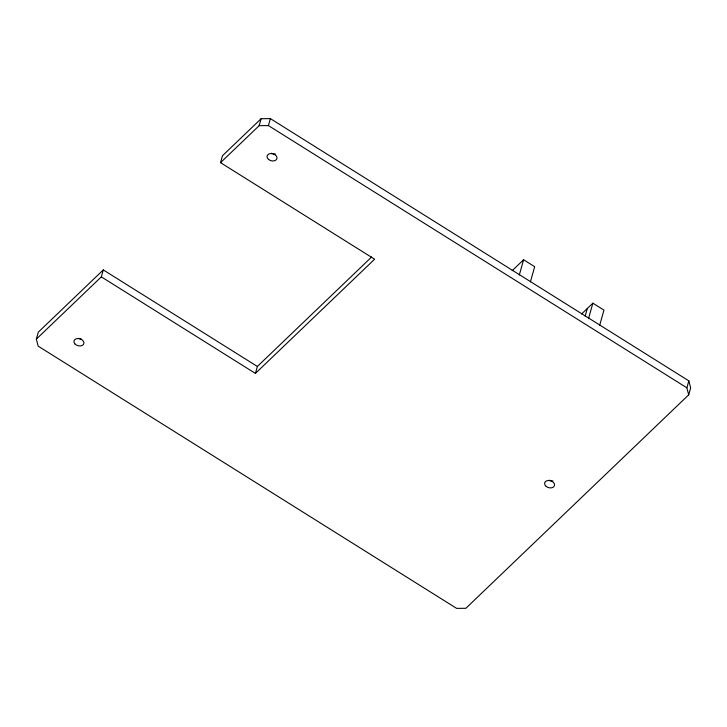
<?xml version="1.0" encoding="UTF-8"?>
<svg xmlns="http://www.w3.org/2000/svg" width="727" height="727" viewBox="0 0 727 727"><rect width="100%" height="100%" fill="white"/><g stroke="black" fill="none" stroke-linecap="round" stroke-linejoin="round"><path stroke-width="1.09" d="M255.413 373.414L374.614 259.212L220.535 162.657L222.489 155.705L261.111 118.71L270.371 118.619L688.823 380.857L690.65 387.882L688.696 394.843L465.889 608.29L456.629 608.381L38.177 346.143L36.35 339.118L38.304 332.157L103.289 269.908L257.367 366.463L255.413 373.414L101.335 276.86L103.289 269.908M220.535 162.657L259.157 125.662L261.111 118.71M688.696 394.843L686.87 387.809L268.417 125.58L270.371 118.619M519.323 274.942L523.594 259.748L534.672 266.7L530.41 281.876M585.171 316.091L587.298 308.502M588.606 318.353L592.868 303.168L603.955 310.111L599.684 325.305M686.87 387.809L688.823 380.857M36.35 339.118L101.335 276.86M257.367 366.463L371.67 256.958M512.19 270.68L523.594 259.748M581.591 313.973L592.868 303.168M259.157 125.662L268.417 125.58M81.279 339.009A5.098 3.599 15.7 0 1 78.725 338.319M275.379 154.015A5.098 3.599 15.7 0 1 271.571 153.197M552.983 480.956A5.098 3.599 15.7 0 1 549.176 480.165M74.799 343.78A5.098 3.599 15.7 0 0 83.441 344.434A5.098 3.599 15.7 0 0 78.507 338.537A5.098 3.599 15.7 0 0 74.799 343.78M268.563 159.44A5.098 3.599 15.7 0 0 276.878 158.786A5.098 3.599 15.7 0 0 270.608 153.551A5.098 3.599 15.7 0 0 268.563 159.44M546.159 486.408A5.098 3.599 15.7 0 0 554.456 485.691A5.098 3.599 15.7 0 0 548.122 480.492A5.098 3.599 15.7 0 0 546.159 486.408"/></g></svg>
